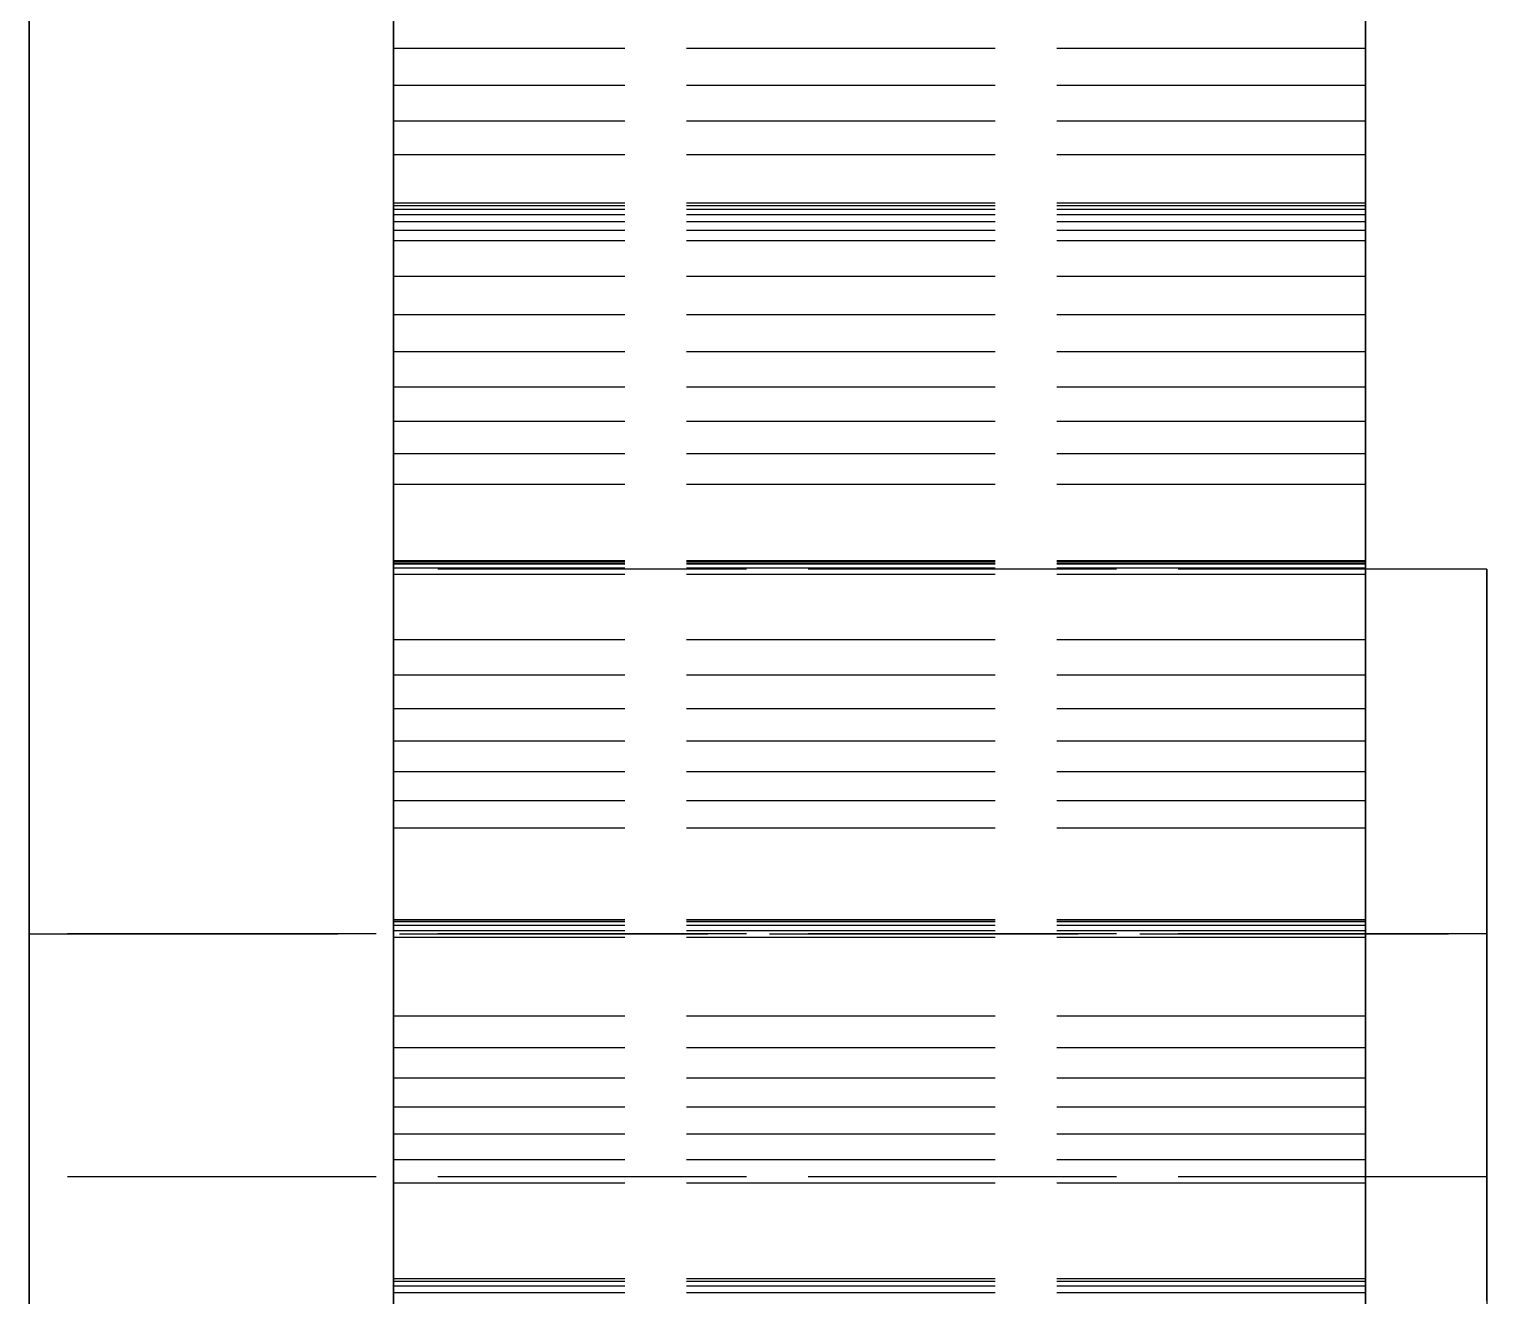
# Model space of a CAD drawing. Header units: millimetres. Extents: x -25 to 127, y -20 to 120.
# Drawn here: x 54.62 to 60.62, y 27.26 to 32.47 of the extents above; entities that cross this region are included whole.
import ezdxf

# ---------------------------------------------------------------- set-up
doc = ezdxf.new("R2010")
doc.units = ezdxf.units.MM
doc.linetypes.add('DASHED', pattern=[1.524, 1.27, -0.254])
doc.layers.add('HIDDEN', color=8, linetype='DASHED')
doc.layers.add('VISIBLE', color=7, linetype='CONTINUOUS')

msp = doc.modelspace()

# ---------------------------------------------------------------- linework, layer by layer
at = {"layer": 'HIDDEN'}
for points in [[(56.125, 27.08929), (56.125, 27.39286), (56.125, 27.69643), (56.125, 28), (56.125, 28.30357), (56.125, 28.60714), (56.125, 28.91071), (56.125, 29.21429), (56.125, 29.51786), (56.125, 29.82143), (56.125, 30.125), (56.125, 30.42857), (56.125, 30.73214), (56.125, 31.03571), (56.125, 31.33929), (56.125, 31.64286), (56.125, 31.94643), (56.125, 32.25), (56.125, 32.55357)], [(56.125, 32.55357), (56.125, 31.94643), (56.125, 31.33929), (56.125, 30.73214), (56.125, 30.125), (56.125, 29.51786), (56.125, 28.91071), (56.125, 28.30357), (56.125, 27.69643), (56.125, 27.08929)], [(56.125, 32.3931), (56.125, 32.55164)], [(56.125, 32.55164), (56.125, 32.3931)], [(60.125, 27.08929), (60.125, 27.39286), (60.125, 27.69643), (60.125, 28), (60.125, 28.30357), (60.125, 28.60714), (60.125, 28.91071), (60.125, 29.21429), (60.125, 29.51786), (60.125, 29.82143), (60.125, 30.125), (60.125, 30.42857), (60.125, 30.73214), (60.125, 31.03571), (60.125, 31.33929), (60.125, 31.64286), (60.125, 31.94643), (60.125, 32.25), (60.125, 32.55357)], [(60.125, 32.55357), (60.125, 31.94643), (60.125, 31.33929), (60.125, 30.73214), (60.125, 30.125), (60.125, 29.51786), (60.125, 28.91071), (60.125, 28.30357), (60.125, 27.69643), (60.125, 27.08929)], [(60.125, 32.3931), (60.125, 32.55164)], [(60.125, 32.55164), (60.125, 32.3931)], [(54.625, 32.5119), (54.625, 31.75), (54.625, 30.9881), (54.625, 30.22619), (54.625, 29.46429), (54.625, 28.70238), (54.625, 27.94048), (54.625, 27.17857), (54.625, 26.41667), (54.625, 25.65476), (54.625, 24.89286), (54.625, 24.13095), (54.625, 23.36905), (54.625, 22.60714), (54.625, 21.84524), (54.625, 21.08333), (54.625, 20.32143), (54.625, 19.55952), (54.625, 18.79762), (54.625, 18.03571), (54.625, 17.27381), (54.625, 16.5119)], [(56.125, 27.24206), (56.125, 27.59127), (56.125, 27.94048), (56.125, 28.28968), (56.125, 28.63889), (56.125, 28.9881), (56.125, 29.3373), (56.125, 29.68651), (56.125, 30.03571), (56.125, 30.38492), (56.125, 30.73413), (56.125, 31.08333), (56.125, 31.43254), (56.125, 31.78175), (56.125, 32.13095), (56.125, 32.48016)], [(56.125, 32.48016), (56.125, 31.78175), (56.125, 31.08333), (56.125, 30.38492), (56.125, 29.68651), (56.125, 28.9881), (56.125, 28.28968), (56.125, 27.59127), (56.125, 26.89286), (56.125, 26.19444), (56.125, 25.49603), (56.125, 24.79762), (56.125, 24.09921), (56.125, 23.40079), (56.125, 22.70238), (56.125, 22.00397), (56.125, 21.30556), (56.125, 20.60714), (56.125, 19.90873), (56.125, 19.21032), (56.125, 18.5119), (56.125, 17.81349), (56.125, 17.11508)], [(56.125, 32.24049), (56.125, 32.3931)], [(56.125, 32.3931), (56.125, 32.24049)], [(60.125, 32.3931), (56.125, 32.3931)], [(60.125, 32.3931), (56.125, 32.3931)], [(60.125, 32.24049), (60.125, 32.3931)], [(60.125, 32.3931), (60.125, 32.24049)], [(56.125, 32.09428), (56.125, 32.24049)], [(56.125, 32.24049), (56.125, 32.09428)], [(60.125, 32.24049), (56.125, 32.24049)], [(60.125, 32.24049), (56.125, 32.24049)], [(60.125, 32.09428), (60.125, 32.24049)], [(60.125, 32.24049), (60.125, 32.09428)], [(56.125, 31.95515), (56.125, 32.09428)], [(56.125, 32.09428), (56.125, 31.95515)], [(60.125, 32.09428), (56.125, 32.09428)], [(60.125, 32.09428), (56.125, 32.09428)], [(60.125, 31.95515), (60.125, 32.09428)], [(60.125, 32.09428), (60.125, 31.95515)], [(56.125, 31.60159), (56.125, 31.95515)], [(56.125, 31.95515), (56.125, 31.60159)], [(60.125, 31.95515), (56.125, 31.95515)], [(60.125, 31.95515), (56.125, 31.95515)], [(60.125, 31.60159), (60.125, 31.95515)], [(60.125, 31.95515), (60.125, 31.60159)], [(56.125, 31.4554), (56.125, 31.75616)], [(56.125, 31.75616), (56.125, 31.74599)], [(56.125, 31.74599), (56.125, 31.75616)], [(56.125, 31.75616), (56.125, 31.4554)], [(60.125, 31.75616), (56.125, 31.75616)], [(60.125, 31.75616), (56.125, 31.75616)], [(56.125, 31.74599), (56.125, 31.72998)], [(56.125, 31.72998), (56.125, 31.74599)], [(60.125, 31.74599), (56.125, 31.74599)], [(60.125, 31.74599), (56.125, 31.74599)], [(60.125, 31.4554), (60.125, 31.75616)], [(60.125, 31.75616), (60.125, 31.74599)], [(60.125, 31.74599), (60.125, 31.75616)], [(60.125, 31.75616), (60.125, 31.4554)], [(60.125, 31.74599), (60.125, 31.72998)], [(60.125, 31.72998), (60.125, 31.74599)], [(56.125, 31.72998), (56.125, 31.7079)], [(56.125, 31.7079), (56.125, 31.72998)], [(60.125, 31.72998), (56.125, 31.72998)], [(60.125, 31.72998), (56.125, 31.72998)], [(56.125, 31.7079), (56.125, 31.67944)], [(56.125, 31.67944), (56.125, 31.7079)], [(60.125, 31.7079), (56.125, 31.7079)], [(60.125, 31.7079), (56.125, 31.7079)], [(60.125, 31.72998), (60.125, 31.7079)], [(60.125, 31.7079), (60.125, 31.72998)], [(60.125, 31.7079), (60.125, 31.67944)], [(60.125, 31.67944), (60.125, 31.7079)], [(56.125, 31.67944), (56.125, 31.64421)], [(56.125, 31.64421), (56.125, 31.67944)], [(60.125, 31.67944), (56.125, 31.67944)], [(60.125, 31.67944), (56.125, 31.67944)], [(56.125, 31.64421), (56.125, 31.60159)], [(56.125, 31.60159), (56.125, 31.64421)], [(60.125, 31.64421), (56.125, 31.64421)], [(60.125, 31.64421), (56.125, 31.64421)], [(60.125, 31.67944), (60.125, 31.64421)], [(60.125, 31.64421), (60.125, 31.67944)], [(60.125, 31.64421), (60.125, 31.60159)], [(60.125, 31.60159), (60.125, 31.64421)], [(60.125, 31.60159), (56.125, 31.60159)], [(60.125, 31.60159), (56.125, 31.60159)], [(56.125, 31.29753), (56.125, 31.4554)], [(56.125, 31.4554), (56.125, 31.29753)], [(60.125, 31.4554), (56.125, 31.4554)], [(60.125, 31.4554), (56.125, 31.4554)], [(60.125, 31.29753), (60.125, 31.4554)], [(60.125, 31.4554), (60.125, 31.29753)], [(56.125, 31.14524), (56.125, 31.29753)], [(56.125, 31.29753), (56.125, 31.14524)], [(60.125, 31.29753), (56.125, 31.29753)], [(60.125, 31.29753), (56.125, 31.29753)], [(60.125, 31.14524), (60.125, 31.29753)], [(60.125, 31.29753), (60.125, 31.14524)], [(56.125, 30.99883), (56.125, 31.14524)], [(56.125, 31.14524), (56.125, 30.99883)], [(60.125, 31.14524), (56.125, 31.14524)], [(60.125, 31.14524), (56.125, 31.14524)], [(60.125, 30.99883), (60.125, 31.14524)], [(60.125, 31.14524), (60.125, 30.99883)], [(56.125, 30.85867), (56.125, 30.99883)], [(56.125, 30.99883), (56.125, 30.85867)], [(60.125, 30.99883), (56.125, 30.99883)], [(60.125, 30.99883), (56.125, 30.99883)], [(60.125, 30.85867), (60.125, 30.99883)], [(60.125, 30.99883), (60.125, 30.85867)], [(56.125, 30.72527), (56.125, 30.85867)], [(56.125, 30.85867), (56.125, 30.72527)], [(60.125, 30.85867), (56.125, 30.85867)], [(60.125, 30.85867), (56.125, 30.85867)], [(60.125, 30.72527), (60.125, 30.85867)], [(60.125, 30.85867), (60.125, 30.72527)], [(56.125, 30.59931), (56.125, 30.72527)], [(56.125, 30.72527), (56.125, 30.59931)], [(60.125, 30.72527), (56.125, 30.72527)], [(60.125, 30.72527), (56.125, 30.72527)], [(60.125, 30.59931), (60.125, 30.72527)], [(60.125, 30.72527), (60.125, 30.59931)], [(56.125, 30.22908), (56.125, 30.59931)], [(56.125, 30.59931), (56.125, 30.22908)], [(60.125, 30.59931), (56.125, 30.59931)], [(60.125, 30.59931), (56.125, 30.59931)], [(60.125, 30.22908), (60.125, 30.59931)], [(60.125, 30.59931), (60.125, 30.22908)], [(56.125, 30.28208), (56.125, 30.28486)], [(56.125, 30.28486), (56.125, 30.28134)], [(56.125, 30.28134), (56.125, 30.28486)], [(56.125, 30.28486), (56.125, 30.28208)], [(60.125, 30.28486), (56.125, 30.28486)], [(60.125, 30.28486), (56.125, 30.28486)], [(56.125, 30.27324), (56.125, 30.28208)], [(56.125, 30.28208), (56.125, 30.27324)], [(60.125, 30.28208), (56.125, 30.28208)], [(60.125, 30.28208), (56.125, 30.28208)], [(56.125, 30.28134), (56.125, 30.27119)], [(56.125, 30.27119), (56.125, 30.28134)], [(60.125, 30.28134), (56.125, 30.28134)], [(60.125, 30.28134), (56.125, 30.28134)], [(56.125, 29.95995), (56.125, 30.27324)], [(56.125, 30.27324), (56.125, 29.95995)], [(60.125, 30.27324), (56.125, 30.27324)], [(60.125, 30.27324), (56.125, 30.27324)], [(56.125, 30.27119), (56.125, 30.25399)], [(56.125, 30.25399), (56.125, 30.27119)], [(60.125, 30.27119), (56.125, 30.27119)], [(60.125, 30.27119), (56.125, 30.27119)], [(56.125, 30.25399), (56.125, 30.22908)], [(56.125, 30.22908), (56.125, 30.25399)], [(60.125, 30.25399), (56.125, 30.25399)], [(60.125, 30.25399), (56.125, 30.25399)], [(56.125, 27.25794), (56.125, 27.36111), (56.125, 27.46429), (56.125, 27.56746), (56.125, 27.67063), (56.125, 27.77381), (56.125, 27.87698), (56.125, 27.98016), (56.125, 28.08333), (56.125, 28.18651), (56.125, 28.28968), (56.125, 28.39286), (56.125, 28.49603), (56.125, 28.59921), (56.125, 28.70238), (56.125, 28.80556), (56.125, 28.90873), (56.125, 29.0119), (56.125, 29.11508), (56.125, 29.21825), (56.125, 29.32143), (56.125, 29.4246), (56.125, 29.52778), (56.125, 29.63095), (56.125, 29.73413), (56.125, 29.8373), (56.125, 29.94048), (56.125, 30.04365), (56.125, 30.14683), (56.125, 30.25)], [(56.125, 30.25), (56.125, 30.04365), (56.125, 29.8373), (56.125, 29.63095), (56.125, 29.4246), (56.125, 29.21825), (56.125, 29.0119), (56.125, 28.80556), (56.125, 28.59921), (56.125, 28.39286), (56.125, 28.18651), (56.125, 27.98016), (56.125, 27.77381), (56.125, 27.56746), (56.125, 27.36111), (56.125, 27.15476)], [(60.625, 30.25), (56.125, 30.25)], [(60.125, 30.28208), (60.125, 30.28486)], [(60.125, 30.28486), (60.125, 30.28134)], [(60.125, 30.28134), (60.125, 30.28486)], [(60.125, 30.28486), (60.125, 30.28208)], [(60.125, 30.27324), (60.125, 30.28208)], [(60.125, 30.28208), (60.125, 30.27324)], [(60.125, 30.28134), (60.125, 30.27119)], [(60.125, 30.27119), (60.125, 30.28134)], [(60.125, 29.95995), (60.125, 30.27324)], [(60.125, 30.27324), (60.125, 29.95995)], [(60.125, 30.27119), (60.125, 30.25399)], [(60.125, 30.25399), (60.125, 30.27119)], [(60.125, 30.25399), (60.125, 30.22908)], [(60.125, 30.22908), (60.125, 30.25399)], [(60.625, 27.25794), (60.625, 27.36111), (60.625, 27.46429), (60.625, 27.56746), (60.625, 27.67063), (60.625, 27.77381), (60.625, 27.87698), (60.625, 27.98016), (60.625, 28.08333), (60.625, 28.18651), (60.625, 28.28968), (60.625, 28.39286), (60.625, 28.49603), (60.625, 28.59921), (60.625, 28.70238), (60.625, 28.80556), (60.625, 28.90873), (60.625, 29.0119), (60.625, 29.11508), (60.625, 29.21825), (60.625, 29.32143), (60.625, 29.4246), (60.625, 29.52778), (60.625, 29.63095), (60.625, 29.73413), (60.625, 29.8373), (60.625, 29.94048), (60.625, 30.04365), (60.625, 30.14683), (60.625, 30.25)], [(60.625, 30.25), (60.625, 30.04365), (60.625, 29.8373), (60.625, 29.63095), (60.625, 29.4246), (60.625, 29.21825), (60.625, 29.0119), (60.625, 28.80556), (60.625, 28.59921), (60.625, 28.39286), (60.625, 28.18651), (60.625, 27.98016), (60.625, 27.77381), (60.625, 27.56746), (60.625, 27.36111), (60.625, 27.15476)], [(60.125, 30.22908), (56.125, 30.22908)], [(60.125, 30.22908), (56.125, 30.22908)], [(56.125, 29.81492), (56.125, 29.95995)], [(56.125, 29.95995), (56.125, 29.81492)], [(60.125, 29.95995), (56.125, 29.95995)], [(60.125, 29.95995), (56.125, 29.95995)], [(60.125, 29.81492), (60.125, 29.95995)], [(60.125, 29.95995), (60.125, 29.81492)], [(56.125, 29.67575), (56.125, 29.81492)], [(56.125, 29.81492), (56.125, 29.67575)], [(60.125, 29.81492), (56.125, 29.81492)], [(60.125, 29.81492), (56.125, 29.81492)], [(60.125, 29.67575), (60.125, 29.81492)], [(60.125, 29.81492), (60.125, 29.67575)], [(56.125, 29.54272), (56.125, 29.67575)], [(56.125, 29.67575), (56.125, 29.54272)], [(60.125, 29.67575), (56.125, 29.67575)], [(60.125, 29.67575), (56.125, 29.67575)], [(60.125, 29.54272), (60.125, 29.67575)], [(60.125, 29.67575), (60.125, 29.54272)], [(56.125, 29.41622), (56.125, 29.54272)], [(56.125, 29.54272), (56.125, 29.41622)], [(60.125, 29.54272), (56.125, 29.54272)], [(60.125, 29.54272), (56.125, 29.54272)], [(60.125, 29.41622), (60.125, 29.54272)], [(60.125, 29.54272), (60.125, 29.41622)], [(56.125, 29.29675), (56.125, 29.41622)], [(56.125, 29.41622), (56.125, 29.29675)], [(60.125, 29.41622), (56.125, 29.41622)], [(60.125, 29.41622), (56.125, 29.41622)], [(60.125, 29.29675), (60.125, 29.41622)], [(60.125, 29.41622), (60.125, 29.29675)], [(56.125, 29.18503), (56.125, 29.29675)], [(56.125, 29.29675), (56.125, 29.18503)], [(60.125, 29.29675), (56.125, 29.29675)], [(60.125, 29.29675), (56.125, 29.29675)], [(60.125, 29.18503), (60.125, 29.29675)], [(60.125, 29.29675), (60.125, 29.18503)], [(56.125, 28.8013), (56.125, 29.18503)], [(56.125, 29.18503), (56.125, 28.8013)], [(60.125, 29.18503), (56.125, 29.18503)], [(60.125, 29.18503), (56.125, 29.18503)], [(60.125, 28.8013), (60.125, 29.18503)], [(60.125, 29.18503), (60.125, 28.8013)], [(56.125, 28.8073), (56.125, 28.80827)], [(56.125, 28.80827), (56.125, 28.8013)], [(56.125, 28.8013), (56.125, 28.80827)], [(56.125, 28.80827), (56.125, 28.8073)], [(60.125, 28.80827), (56.125, 28.80827)], [(60.125, 28.80827), (56.125, 28.80827)], [(56.125, 28.79905), (56.125, 28.8073)], [(56.125, 28.8073), (56.125, 28.79905)], [(60.125, 28.8073), (56.125, 28.8073)], [(60.125, 28.8073), (56.125, 28.8073)], [(60.125, 28.8013), (56.125, 28.8013)], [(60.125, 28.8013), (56.125, 28.8013)], [(60.125, 28.8073), (60.125, 28.80827)], [(60.125, 28.80827), (60.125, 28.8013)], [(60.125, 28.8013), (60.125, 28.80827)], [(60.125, 28.80827), (60.125, 28.8073)], [(60.125, 28.79905), (60.125, 28.8073)], [(60.125, 28.8073), (60.125, 28.79905)], [(54.625, 27.24206), (54.625, 27.32143), (54.625, 27.40079), (54.625, 27.48016), (54.625, 27.55952), (54.625, 27.63889), (54.625, 27.71825), (54.625, 27.79762), (54.625, 27.87698), (54.625, 27.95635), (54.625, 28.03571), (54.625, 28.11508), (54.625, 28.19444), (54.625, 28.27381), (54.625, 28.35317), (54.625, 28.43254), (54.625, 28.5119), (54.625, 28.59127), (54.625, 28.67063), (54.625, 28.75)], [(54.625, 28.75), (54.625, 28.59127), (54.625, 28.43254), (54.625, 28.27381), (54.625, 28.11508), (54.625, 27.95635), (54.625, 27.79762), (54.625, 27.63889), (54.625, 27.48016), (54.625, 27.32143), (54.625, 27.1627)], [(54.625, 27.24206), (54.625, 27.32143), (54.625, 27.40079), (54.625, 27.48016), (54.625, 27.55952), (54.625, 27.63889), (54.625, 27.71825), (54.625, 27.79762), (54.625, 27.87698), (54.625, 27.95635), (54.625, 28.03571), (54.625, 28.11508), (54.625, 28.19444), (54.625, 28.27381), (54.625, 28.35317), (54.625, 28.43254), (54.625, 28.5119), (54.625, 28.59127), (54.625, 28.67063), (54.625, 28.75)], [(54.625, 28.75), (54.625, 28.59127), (54.625, 28.43254), (54.625, 28.27381), (54.625, 28.11508), (54.625, 27.95635), (54.625, 27.79762), (54.625, 27.63889), (54.625, 27.48016), (54.625, 27.32143), (54.625, 27.1627)], [(54.625, 28.75), (60.625, 28.75)], [(60.625, 28.75), (54.625, 28.75)], [(56.125, 28.78398), (56.125, 28.79905)], [(56.125, 28.79905), (56.125, 28.78398)], [(60.125, 28.79905), (56.125, 28.79905)], [(60.125, 28.79905), (56.125, 28.79905)], [(56.125, 28.76244), (56.125, 28.78398)], [(56.125, 28.78398), (56.125, 28.76244)], [(60.125, 28.78398), (56.125, 28.78398)], [(60.125, 28.78398), (56.125, 28.78398)], [(56.125, 28.73467), (56.125, 28.76244)], [(56.125, 28.76244), (56.125, 28.73467)], [(60.125, 28.76244), (56.125, 28.76244)], [(60.125, 28.76244), (56.125, 28.76244)], [(60.125, 28.78398), (60.125, 28.79905)], [(60.125, 28.79905), (60.125, 28.78398)], [(60.125, 28.76244), (60.125, 28.78398)], [(60.125, 28.78398), (60.125, 28.76244)], [(60.125, 28.73467), (60.125, 28.76244)], [(60.125, 28.76244), (60.125, 28.73467)], [(60.625, 27.24206), (60.625, 27.32143), (60.625, 27.40079), (60.625, 27.48016), (60.625, 27.55952), (60.625, 27.63889), (60.625, 27.71825), (60.625, 27.79762), (60.625, 27.87698), (60.625, 27.95635), (60.625, 28.03571), (60.625, 28.11508), (60.625, 28.19444), (60.625, 28.27381), (60.625, 28.35317), (60.625, 28.43254), (60.625, 28.5119), (60.625, 28.59127), (60.625, 28.67063), (60.625, 28.75)], [(60.625, 28.75), (60.625, 28.59127), (60.625, 28.43254), (60.625, 28.27381), (60.625, 28.11508), (60.625, 27.95635), (60.625, 27.79762), (60.625, 27.63889), (60.625, 27.48016), (60.625, 27.32143), (60.625, 27.1627)], [(60.625, 27.24206), (60.625, 27.32143), (60.625, 27.40079), (60.625, 27.48016), (60.625, 27.55952), (60.625, 27.63889), (60.625, 27.71825), (60.625, 27.79762), (60.625, 27.87698), (60.625, 27.95635), (60.625, 28.03571), (60.625, 28.11508), (60.625, 28.19444), (60.625, 28.27381), (60.625, 28.35317), (60.625, 28.43254), (60.625, 28.5119), (60.625, 28.59127), (60.625, 28.67063), (60.625, 28.75)], [(60.625, 28.75), (60.625, 28.59127), (60.625, 28.43254), (60.625, 28.27381), (60.625, 28.11508), (60.625, 27.95635), (60.625, 27.79762), (60.625, 27.63889), (60.625, 27.48016), (60.625, 27.32143), (60.625, 27.1627)], [(56.125, 28.41151), (56.125, 28.73467)], [(56.125, 28.73467), (56.125, 28.41151)], [(60.125, 28.73467), (56.125, 28.73467)], [(60.125, 28.73467), (56.125, 28.73467)], [(60.125, 28.41151), (60.125, 28.73467)], [(60.125, 28.73467), (60.125, 28.41151)], [(56.125, 28.28058), (56.125, 28.41151)], [(56.125, 28.41151), (56.125, 28.28058)], [(60.125, 28.41151), (56.125, 28.41151)], [(60.125, 28.41151), (56.125, 28.41151)], [(60.125, 28.28058), (60.125, 28.41151)], [(60.125, 28.41151), (60.125, 28.28058)], [(56.125, 28.1557), (56.125, 28.28058)], [(56.125, 28.28058), (56.125, 28.1557)], [(60.125, 28.28058), (56.125, 28.28058)], [(60.125, 28.28058), (56.125, 28.28058)], [(60.125, 28.1557), (60.125, 28.28058)], [(60.125, 28.28058), (60.125, 28.1557)], [(56.125, 28.03718), (56.125, 28.1557)], [(56.125, 28.1557), (56.125, 28.03718)], [(60.125, 28.1557), (56.125, 28.1557)], [(60.125, 28.1557), (56.125, 28.1557)], [(60.125, 28.03718), (60.125, 28.1557)], [(60.125, 28.1557), (60.125, 28.03718)], [(56.125, 27.92541), (56.125, 28.03718)], [(56.125, 28.03718), (56.125, 27.92541)], [(60.125, 28.03718), (56.125, 28.03718)], [(60.125, 28.03718), (56.125, 28.03718)], [(60.125, 27.92541), (60.125, 28.03718)], [(60.125, 28.03718), (60.125, 27.92541)], [(56.125, 27.82091), (56.125, 27.92541)], [(56.125, 27.92541), (56.125, 27.82091)], [(60.125, 27.92541), (56.125, 27.92541)], [(60.125, 27.92541), (56.125, 27.92541)], [(60.125, 27.82091), (60.125, 27.92541)], [(60.125, 27.92541), (60.125, 27.82091)], [(56.125, 27.72438), (56.125, 27.82091)], [(56.125, 27.82091), (56.125, 27.72438)], [(60.125, 27.82091), (56.125, 27.82091)], [(60.125, 27.82091), (56.125, 27.82091)], [(60.125, 27.72438), (60.125, 27.82091)], [(60.125, 27.82091), (60.125, 27.72438)], [(54.625, 27.24206), (54.625, 27.30556), (54.625, 27.36905), (54.625, 27.43254), (54.625, 27.49603), (54.625, 27.55952), (54.625, 27.62302), (54.625, 27.68651), (54.625, 27.75)], [(54.625, 27.75), (54.625, 27.62302), (54.625, 27.49603), (54.625, 27.36905), (54.625, 27.24206)], [(60.625, 27.75), (54.625, 27.75)], [(56.125, 27.33042), (56.125, 27.72438)], [(56.125, 27.72438), (56.125, 27.33042)], [(60.125, 27.72438), (56.125, 27.72438)], [(60.125, 27.72438), (56.125, 27.72438)], [(60.125, 27.33042), (60.125, 27.72438)], [(60.125, 27.72438), (60.125, 27.33042)], [(60.625, 27.24206), (60.625, 27.30556), (60.625, 27.36905), (60.625, 27.43254), (60.625, 27.49603), (60.625, 27.55952), (60.625, 27.62302), (60.625, 27.68651), (60.625, 27.75)], [(60.625, 27.75), (60.625, 27.62302), (60.625, 27.49603), (60.625, 27.36905), (60.625, 27.24206)], [(56.125, 27.31941), (56.125, 27.33042)], [(56.125, 27.33042), (56.125, 27.31941)], [(60.125, 27.33042), (56.125, 27.33042)], [(60.125, 27.33042), (56.125, 27.33042)], [(56.125, 27.30027), (56.125, 27.31941)], [(56.125, 27.31941), (56.125, 27.30027)], [(60.125, 27.31941), (56.125, 27.31941)], [(60.125, 27.31941), (56.125, 27.31941)], [(56.125, 27.27369), (56.125, 27.30027)], [(56.125, 27.30027), (56.125, 27.27369)], [(60.125, 27.30027), (56.125, 27.30027)], [(60.125, 27.30027), (56.125, 27.30027)], [(60.125, 27.31941), (60.125, 27.33042)], [(60.125, 27.33042), (60.125, 27.31941)], [(60.125, 27.30027), (60.125, 27.31941)], [(60.125, 27.31941), (60.125, 27.30027)], [(60.125, 27.27369), (60.125, 27.30027)], [(60.125, 27.30027), (60.125, 27.27369)], [(56.125, 27.24016), (56.125, 27.27369)], [(56.125, 27.27369), (56.125, 27.24016)], [(60.125, 27.27369), (56.125, 27.27369)], [(60.125, 27.27369), (56.125, 27.27369)], [(60.125, 27.24016), (60.125, 27.27369)], [(60.125, 27.27369), (60.125, 27.24016)]]:
    msp.add_lwpolyline(points, dxfattribs=at)
at = {"layer": 'VISIBLE'}
msp.add_lwpolyline([(54.625, 23.75), (54.625, 24.13095), (54.625, 24.5119), (54.625, 24.89286), (54.625, 25.27381), (54.625, 25.65476), (54.625, 26.03571), (54.625, 26.41667), (54.625, 26.79762), (54.625, 27.17857), (54.625, 27.55952), (54.625, 27.94048), (54.625, 28.32143), (54.625, 28.70238), (54.625, 29.08333), (54.625, 29.46429), (54.625, 29.84524), (54.625, 30.22619), (54.625, 30.60714), (54.625, 30.9881), (54.625, 31.36905), (54.625, 31.75), (54.625, 32.13095), (54.625, 32.5119)], dxfattribs=at)

doc.saveas('drawing.dxf')
